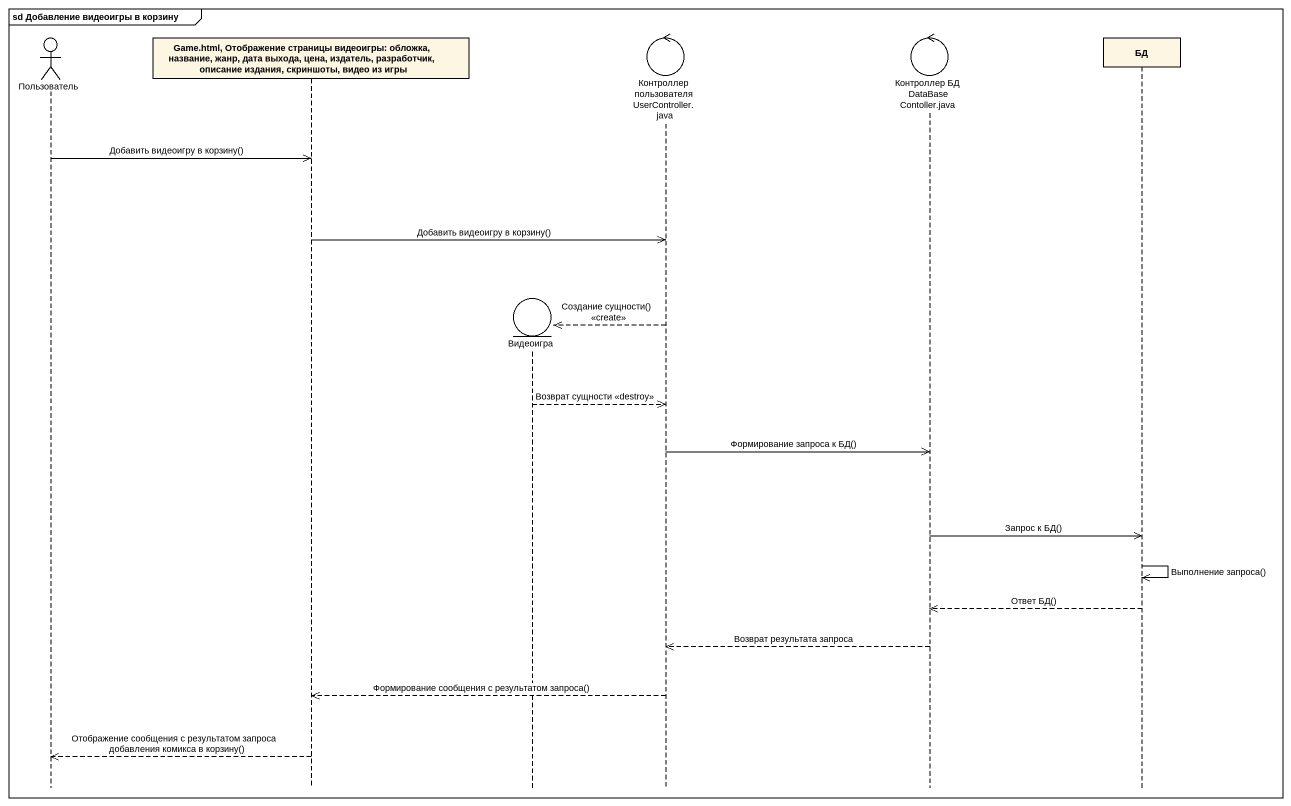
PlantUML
@startuml
mainframe sd Добавление видеоигры в корзину
hide footbox
actor Пользователь
participant "Game.html, Отображение страницы видеоигры: обложка, название, жанр, дата выхода, цена, издатель, разработчик, описание издания, скриншоты, видео из игры" as Game_html_Отображение
entity Видеоигра
control "Контроллер пользователя UserController.java" as Контроллер_пользователя
control "Контроллер БД DataBaseContoller.java" as Контроллер_БД
participant БД

Пользователь ->> Game_html_Отображение : Добавить видеоигру в корзину()
Game_html_Отображение ->> Контроллер_пользователя : Добавить видеоигру в корзину()
Контроллер_пользователя -->> Видеоигра ** : Создание сущности() <<create>>
Видеоигра -->> Контроллер_пользователя : Возврат сущности <<destroy>>
Контроллер_пользователя ->> Контроллер_БД : Формирование запроса к БД()
Контроллер_БД ->> БД : Запрос к БД()
БД ->> БД : Выполнение запроса()
БД -->> Контроллер_БД : Ответ БД()
Контроллер_БД -->> Контроллер_пользователя : Возврат результата запроса
Контроллер_пользователя -->> Game_html_Отображение : Формирование сообщения с результатом запроса()
Game_html_Отображение -->> Пользователь : Отображение сообщения с результатом запроса добавления комикса в корзину()
@enduml
